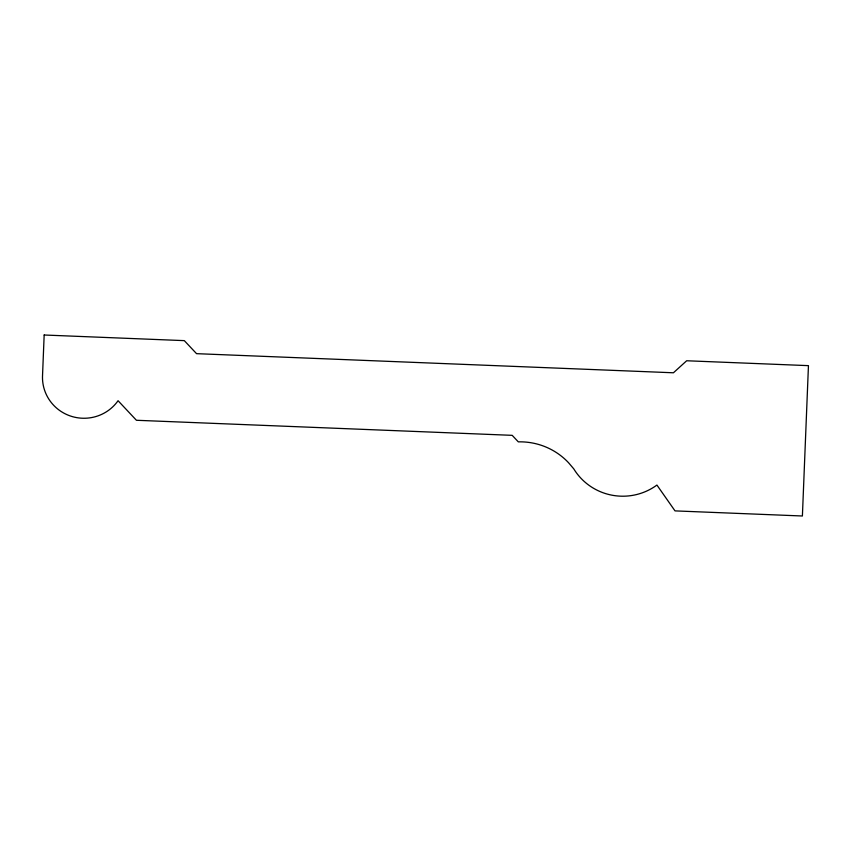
<?xml version="1.0" encoding="UTF-8"?>
<svg xmlns="http://www.w3.org/2000/svg" width="851" height="851" viewBox="0 0 851 851"><rect width="100%" height="100%" fill="white"/><g stroke="black" fill="none" stroke-linecap="round" stroke-linejoin="round"><path stroke-width="1.28" d="M44.167 335.007L42.55 375.1A41.476 40.795 2 0 0 70.484 416.033A41.476 40.795 2 0 0 118.066 400.715L136.426 420.277L512.196 435.34L518.312 441.86A65.921 64.846 2 0 1 568.511 462.689L573.755 468.837A57.07 56.134 2 0 0 656.919 485.059L675.013 510.887L802.397 515.993L808.45 365.643L686.672 360.76L673.428 372.781L196.549 353.665L184.316 340.634L44.167 335.007"/></g></svg>
